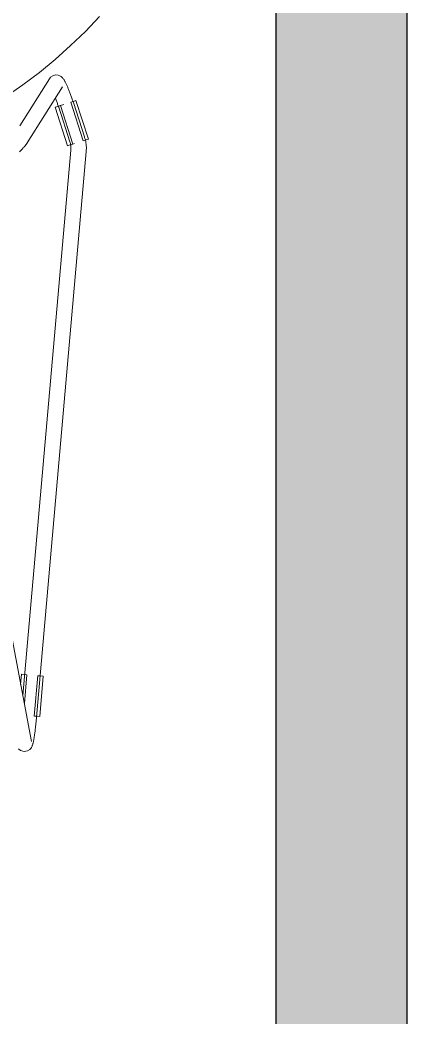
# Model space of a CAD drawing. Header units: millimetres. Extents: x 155927 to 295199, y -4084 to 97293.
# Drawn here: x 206326 to 206627, y 11257 to 12033 of the extents above; entities that cross this region are included whole.
import ezdxf

# ---------------------------------------------------------------- set-up
doc = ezdxf.new("R2010")
doc.units = ezdxf.units.MM
doc.header["$MEASUREMENT"] = 0
for name, color, linetype, lineweight in [('A-WALL-PATT', 7, 'CONTINUOUS', 9), ('I-FURN', 8, 'CONTINUOUS', 9), ('I-WALL', 7, 'CONTINUOUS', 9)]:
    doc.layers.add(name, color=color, linetype=linetype, lineweight=lineweight)

msp = doc.modelspace()

# ---------------------------------------------------------------- hatches: boundary and pattern name
at = {"layer": 'A-WALL-PATT'}
msp.add_hatch(color=256, dxfattribs=at).paths.add_polyline_path([(206626.83, 9369.61), (206626.83, 13505.61), (206524.83, 13505.61), (206524.83, 9369.61)], flags=0)

# ---------------------------------------------------------------- linework, layer by layer
at = {"layer": 'I-FURN'}
for p, q in [((206376.75, 12024.28), (206387.79, 12035.86)), ((206365.25, 12013.15), (206376.75, 12024.28)), ((206353.32, 12002.49), (206365.25, 12013.15)), ((206340.98, 11992.32), (206353.32, 12002.49)), ((206328.23, 11982.64), (206340.98, 11992.32)), ((206351.35, 11989.76), (206353.58, 11990.35)), ((206353.58, 11990.35), (206355.55, 11990.17)), ((206355.55, 11990.17), (206356.93, 11989.65)), ((206315.11, 11973.49), (206328.23, 11982.64)), ((206348.73, 11987.41), (206325.69, 11950.65)), ((206349.62, 11988.54), (206348.73, 11987.41)), ((206349.62, 11988.54), (206351.35, 11989.76)), ((206356.93, 11989.65), (206357.85, 11989.09)), ((206357.85, 11989.09), (206358.47, 11988.57)), ((206358.47, 11988.57), (206358.94, 11988.1)), ((206358.94, 11988.1), (206359.31, 11987.67)), ((206359.31, 11987.67), (206359.62, 11987.27)), ((206359.62, 11987.27), (206359.9, 11986.88)), ((206359.9, 11986.88), (206360.15, 11986.49)), ((206360.15, 11986.49), (206360.4, 11986.1)), ((206360.4, 11986.1), (206360.63, 11985.7)), ((206360.63, 11985.7), (206360.86, 11985.29)), ((206360.86, 11985.29), (206361.09, 11984.87)), ((206361.09, 11984.87), (206361.32, 11984.43)), ((206361.32, 11984.43), (206361.55, 11983.97)), ((206361.55, 11983.97), (206361.78, 11983.5)), ((206361.78, 11983.5), (206362.01, 11983.01)), ((206362.01, 11983.01), (206362.25, 11982.5)), ((206362.25, 11982.5), (206362.49, 11981.97)), ((206331.59, 11937.46), (206358.89, 11981.04)), ((206362.49, 11981.97), (206362.73, 11981.42)), ((206362.73, 11981.42), (206362.97, 11980.86)), ((206362.97, 11980.86), (206363.21, 11980.28)), ((206363.21, 11980.28), (206363.46, 11979.69)), ((206363.46, 11979.69), (206363.71, 11979.08)), ((206363.71, 11979.08), (206363.96, 11978.45)), ((206363.96, 11978.45), (206364.21, 11977.81)), ((206364.21, 11977.81), (206364.47, 11977.16)), ((206364.47, 11977.16), (206364.72, 11976.49)), ((206364.72, 11976.49), (206364.97, 11975.82)), ((206364.97, 11975.82), (206365.23, 11975.13)), ((206365.23, 11975.13), (206365.48, 11974.43)), ((206353.53, 11972.16), (206353.76, 11971.53)), ((206353.76, 11971.53), (206354, 11970.9)), ((206354, 11970.9), (206354.23, 11970.25)), ((206354.23, 11970.25), (206354.47, 11969.59)), ((206354.47, 11969.59), (206354.71, 11968.93)), ((206354.71, 11968.93), (206354.94, 11968.26)), ((206354.94, 11968.26), (206355.17, 11967.58)), ((206355.17, 11967.58), (206355.41, 11966.89)), ((206355.41, 11966.89), (206355.64, 11966.2)), ((206359.87, 11967.37), (206357.39, 11966.57)), ((206365.36, 11969.14), (206375.05, 11939.13)), ((206365.48, 11974.43), (206365.74, 11973.72)), ((206365.48, 11969.18), (206367.45, 11969.81)), ((206365.74, 11973.72), (206365.99, 11973.01)), ((206365.99, 11973.01), (206366.24, 11972.28)), ((206366.24, 11972.28), (206366.5, 11971.55)), ((206366.5, 11971.55), (206366.74, 11970.82)), ((206366.74, 11970.82), (206366.99, 11970.08)), ((206366.99, 11970.08), (206367.24, 11969.35)), ((206367.24, 11969.35), (206367.38, 11968.89)), ((206376.1, 11942.07), (206367.38, 11968.89)), ((206367.45, 11969.81), (206369.41, 11970.45)), ((206369.41, 11970.45), (206379.1, 11940.44)), ((206353.25, 11965.23), (206355.2, 11965.86)), ((206353.25, 11965.23), (206362.94, 11935.22)), ((206355.2, 11965.86), (206357.18, 11966.5)), ((206355.64, 11966.2), (206355.86, 11965.51)), ((206355.86, 11965.51), (206355.97, 11965.18)), ((206355.97, 11965.18), (206364.68, 11938.36)), ((206366.98, 11936.53), (206357.29, 11966.53)), ((206330.47, 11935.97), (206330.27, 11935.73)), ((206330.66, 11936.2), (206330.47, 11935.97)), ((206330.84, 11936.43), (206330.66, 11936.2)), ((206331.02, 11936.65), (206330.84, 11936.43)), ((206331.19, 11936.88), (206331.02, 11936.65)), ((206331.37, 11937.13), (206331.19, 11936.88)), ((206331.59, 11937.46), (206331.37, 11937.13)), ((206364.89, 11935.85), (206362.94, 11935.22)), ((206364.68, 11938.36), (206364.88, 11937.73)), ((206364.88, 11937.73), (206365.04, 11937.09)), ((206366.87, 11936.49), (206364.89, 11935.85)), ((206365.04, 11937.09), (206365.18, 11936.44)), ((206365.18, 11936.44), (206365.3, 11935.79)), ((206365.3, 11935.79), (206365.39, 11935.13)), ((206368.24, 11936.94), (206367.08, 11936.56)), ((206377.14, 11939.81), (206375.17, 11939.17)), ((206376.11, 11942.03), (206376.1, 11942.07)), ((206376.44, 11940.94), (206376.11, 11942.03)), ((206376.73, 11939.83), (206376.44, 11940.94)), ((206376.97, 11938.71), (206376.73, 11939.83)), ((206377.16, 11937.59), (206376.97, 11938.71)), ((206379.1, 11940.44), (206377.14, 11939.81)), ((206377.31, 11936.46), (206377.16, 11937.59)), ((206377.42, 11935.32), (206377.31, 11936.46)), ((206325.98, 11930.95), (206325.58, 11930.51)), ((206326.37, 11931.37), (206325.98, 11930.95)), ((206326.75, 11931.79), (206326.37, 11931.37)), ((206327.12, 11932.19), (206326.75, 11931.79)), ((206327.48, 11932.58), (206327.12, 11932.19)), ((206327.82, 11932.96), (206327.48, 11932.58)), ((206328.15, 11933.32), (206327.82, 11932.96)), ((206328.47, 11933.67), (206328.15, 11933.32)), ((206365.43, 11931.81), (206328.15, 11507.46)), ((206328.77, 11934.01), (206328.47, 11933.67)), ((206329.05, 11934.33), (206328.77, 11934.01)), ((206329.33, 11934.64), (206329.05, 11934.33)), ((206329.59, 11934.93), (206329.33, 11934.64)), ((206329.83, 11935.21), (206329.59, 11934.93)), ((206330.06, 11935.48), (206329.83, 11935.21)), ((206330.27, 11935.73), (206330.06, 11935.48)), ((206338.43, 11487.43), (206377.38, 11930.76)), ((206365.39, 11935.13), (206365.45, 11934.47)), ((206365.48, 11932.49), (206365.43, 11931.83)), ((206365.43, 11931.83), (206365.43, 11931.81)), ((206365.45, 11934.47), (206365.48, 11933.81)), ((206365.48, 11933.81), (206365.49, 11933.15)), ((206365.49, 11933.15), (206365.48, 11932.49)), ((206377.38, 11930.76), (206377.46, 11931.89)), ((206377.48, 11934.18), (206377.42, 11935.32)), ((206377.46, 11931.89), (206377.49, 11933.04)), ((206377.49, 11933.04), (206377.48, 11934.18)), ((206334.95, 11471.58), (206316.14, 11570.88)), ((206327.1, 11523.94), (206326.4, 11516.04)), ((206327.1, 11523.94), (206329.14, 11523.76)), ((206329.14, 11523.76), (206331.2, 11523.58)), ((206329.35, 11501.09), (206331.33, 11523.57)), ((206339.78, 11522.82), (206337.02, 11491.41)), ((206339.9, 11522.81), (206341.96, 11522.63)), ((206344.01, 11522.45), (206341.25, 11491.04)), ((206341.96, 11522.63), (206344.01, 11522.45)), ((206339.2, 11491.22), (206337.14, 11491.4)), ((206338.21, 11485.03), (206338.28, 11485.77)), ((206338.28, 11485.77), (206338.35, 11486.52)), ((206338.35, 11486.52), (206338.42, 11487.28)), ((206338.42, 11487.28), (206338.43, 11487.43)), ((206341.25, 11491.04), (206339.2, 11491.22)), ((206337.3, 11477.28), (206337.39, 11477.93)), ((206337.39, 11477.93), (206337.48, 11478.59)), ((206337.48, 11478.59), (206337.57, 11479.27)), ((206337.57, 11479.27), (206337.65, 11479.96)), ((206337.65, 11479.96), (206337.74, 11480.66)), ((206337.74, 11480.66), (206337.82, 11481.36)), ((206337.82, 11481.36), (206337.9, 11482.08)), ((206337.9, 11482.08), (206337.98, 11482.81)), ((206337.98, 11482.81), (206338.06, 11483.54)), ((206338.06, 11483.54), (206338.14, 11484.28)), ((206338.14, 11484.28), (206338.21, 11485.03)), ((206335.98, 11469.95), (206336.08, 11470.37)), ((206336.08, 11470.37), (206336.18, 11470.8)), ((206336.18, 11470.8), (206336.28, 11471.24)), ((206336.28, 11471.24), (206336.38, 11471.7)), ((206336.38, 11471.7), (206336.47, 11472.18)), ((206336.47, 11472.18), (206336.57, 11472.67)), ((206336.57, 11472.67), (206336.66, 11473.19)), ((206336.66, 11473.19), (206336.76, 11473.72)), ((206336.76, 11473.72), (206336.85, 11474.27)), ((206336.85, 11474.27), (206336.94, 11474.84)), ((206336.94, 11474.84), (206337.03, 11475.42)), ((206337.03, 11475.42), (206337.12, 11476.03)), ((206337.12, 11476.03), (206337.21, 11476.65)), ((206337.21, 11476.65), (206337.3, 11477.28)), ((206326.3, 11464.59), (206324.72, 11465.91)), ((206326.3, 11464.59), (206329.05, 11463.76)), ((206329.05, 11463.76), (206331.81, 11464.24)), ((206331.81, 11464.24), (206333.47, 11465.28)), ((206333.47, 11465.28), (206334.32, 11466.19)), ((206334.32, 11466.19), (206334.8, 11466.89)), ((206334.8, 11466.89), (206335.1, 11467.45)), ((206335.1, 11467.45), (206335.32, 11467.93)), ((206335.32, 11467.93), (206335.49, 11468.36)), ((206335.49, 11468.36), (206335.63, 11468.76)), ((206335.63, 11468.76), (206335.76, 11469.16)), ((206335.76, 11469.16), (206335.87, 11469.55)), ((206335.87, 11469.55), (206335.98, 11469.95))]:
    msp.add_line(p, q, dxfattribs=at)
at = {"layer": 'I-WALL', "lineweight": 30}
for p, q in [((206524.83, 13505.61), (206524.83, 9369.61)), ((206626.83, 9369.61), (206626.83, 13505.61))]:
    msp.add_line(p, q, dxfattribs=at)

doc.saveas('drawing.dxf')
